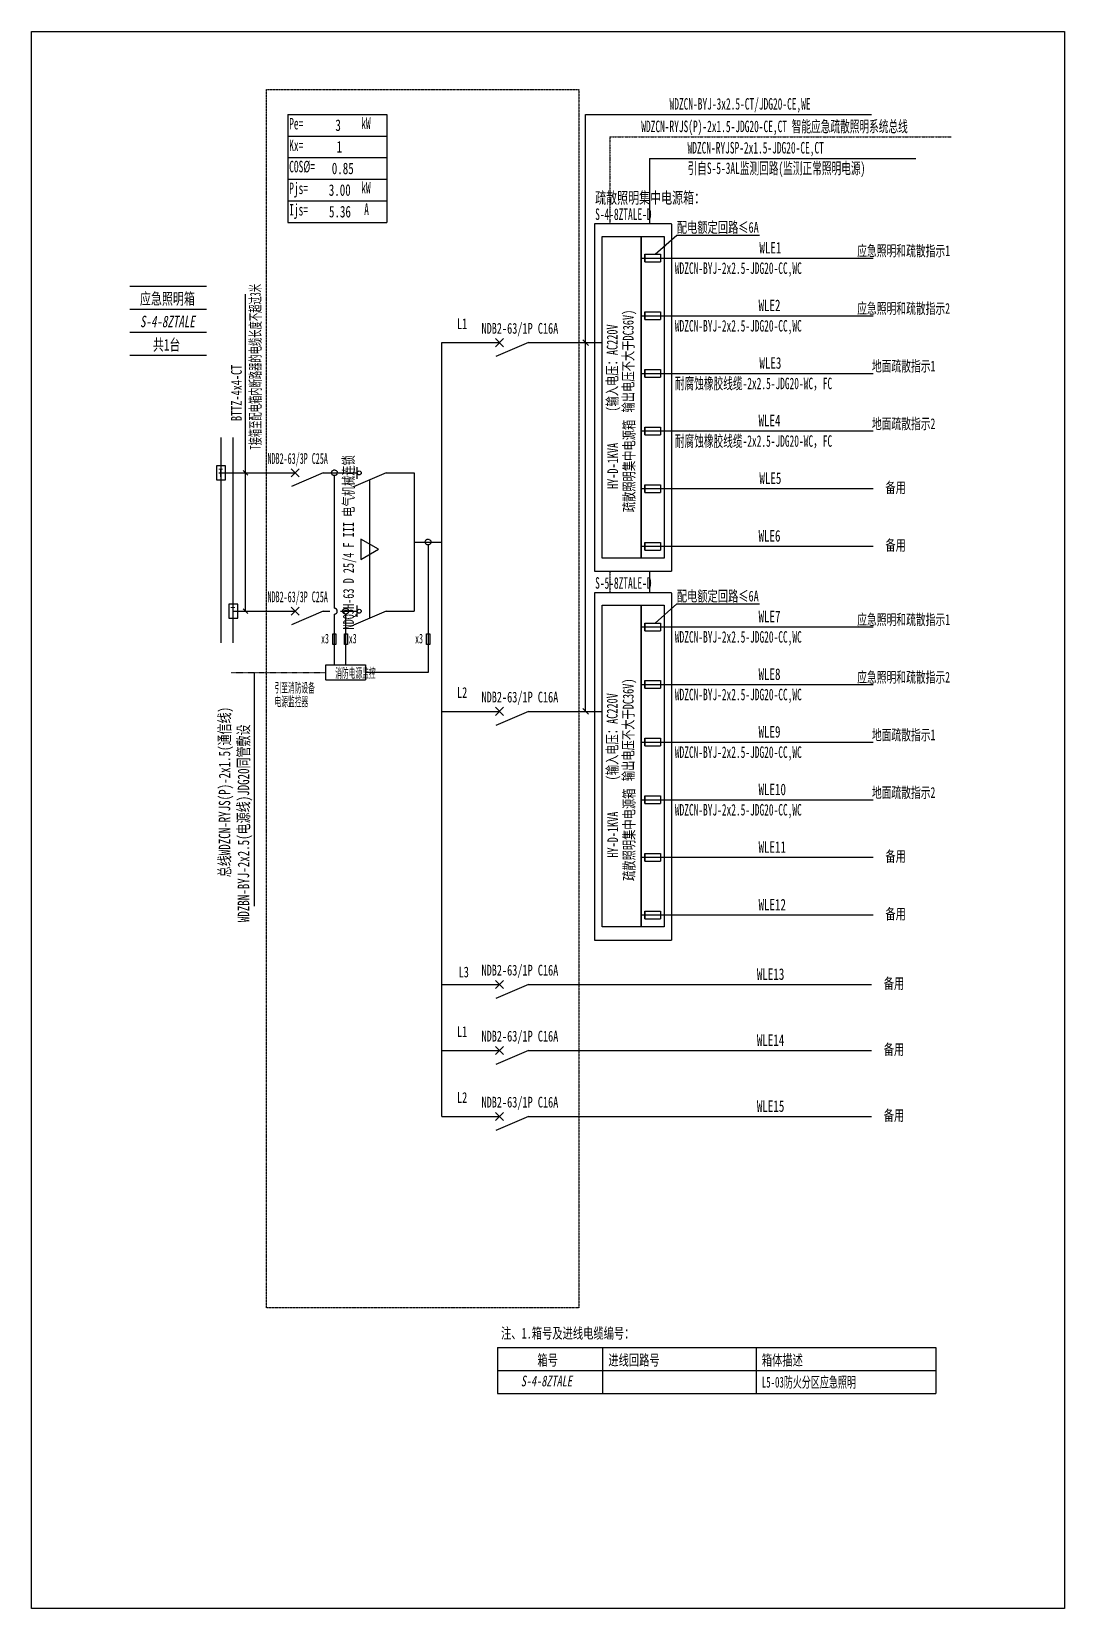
# Model space of a CAD drawing. Extents: x 257172 to 258988, y 310555 to 313324.
import ezdxf
from ezdxf.enums import TextEntityAlignment as Align

# ---------------------------------------------------------------- set-up
doc = ezdxf.new("R2010")
doc.units = 0
doc.header["$MEASUREMENT"] = 0
for name, pattern in [('_点划线L', [1.9, 1.5, -0.17, 0.06, -0.17]), ('_虚线S', [0.25, 0.125, -0.125]), ('DASH', [0.35, 0.25, -0.1]), ('DASHED', [0.75, 0.5, -0.25]), ('DIVIDE', [1.25, 0.5, -0.25, 0, -0.25, 0, -0.25])]:
    doc.linetypes.add(name, pattern=pattern)
for name, color, linetype in [('D_E_Eqpm(强电设备)', 100, 'Continuous'), ('D_E_Eqpm（强电设备）', 100, 'Continuous'), ('D_E_Text(强电文字)', 51, 'Continuous'), ('D_E_Text（强电文字）', 51, 'Continuous'), ('D_E_Wire(强电线缆)', 10, 'Continuous'), ('D_E_Wire（强电线缆）', 10, 'Continuous'), ('D_El_Wire（弱电线缆）', 10, 'Continuous'), ('D_T_TableDim（表格尺寸）', 255, 'Continuous'), ('DQ_Eqpm', 100, 'Continuous'), ('FL04GGFW_E72-配电箱系统图-塔楼部分$0$D_E_Eqpm（强电设备）', 100, 'Continuous'), ('FL09U293_E72-地下室配电箱系统图$0$D_E_Eqpm（强电设备）', 100, 'Continuous'), ('FL09U293_E72-地下室配电箱系统图$0$D_E_Text（强电文字）', 51, 'Continuous'), ('FL09U293_E72-地下室配电箱系统图$0$D_T_TableDim（表格尺寸）', 255, 'Continuous'), ('系统图', 220, 'Continuous')]:
    doc.layers.add(name, color=color, linetype=linetype)
doc.styles.add('FL09U293_E72-地下室配电箱系统图$0$FL04GGFW_E72-配电箱系统图-塔楼部分$0$电气', font='', dxfattribs={"width": 0.7})
doc.styles.add('FL09U293_E72-地下室配电箱系统图$0$FL04GGFW_E72-配电箱系统图-塔楼部分$0$电气箱', font='simhei.ttf', dxfattribs={"width": 0.8, "oblique": 10})
doc.styles.add('FL09U293_E72-地下室配电箱系统图$0$电气', font='', dxfattribs={"width": 0.7})
doc.styles.add('FL09U293_E72-地下室配电箱系统图$0$电气箱', font='simhei.ttf', dxfattribs={"width": 0.8, "oblique": 10})
doc.styles.add('HZ', font='', dxfattribs={"width": 0.7, "height": 400})
doc.styles.add('电气', font='', dxfattribs={"width": 0.7})
doc.styles.get('FL09U293_E72-地下室配电箱系统图$0$FL04GGFW_E72-配电箱系统图-塔楼部分$0$电气').set_extended_font_data('SimSun')
doc.styles.get('FL09U293_E72-地下室配电箱系统图$0$电气').set_extended_font_data('SimSun')
doc.styles.get('HZ').set_extended_font_data('SimSun')
doc.styles.get('电气').set_extended_font_data('SimSun')

msp = doc.modelspace()

# ---------------------------------------------------------------- linework, layer by layer
at = {"layer": 'D_E_Eqpm(强电设备)'}
for p, q in [((257987.4, 312771, 0), (258001.8, 312785.3, 0)), ((258001.8, 312771, 0), (257987.4, 312785.3, 0)), ((258045.2, 312778.2, 0), (257988.1, 312753.7, 0)), ((257628.1, 312542.2, 0), (257642.4, 312556.5, 0)), ((257642.4, 312542.2, 0), (257628.1, 312556.5, 0)), ((257744.5, 312539.2, 0), (257744.5, 312559.4, 0)), ((257744.5, 312296.3, 0), (257744.5, 312316.6, 0)), ((257628.1, 312299.3, 0), (257642.4, 312313.6, 0)), ((257642.4, 312299.3, 0), (257628.1, 312313.6, 0)), ((257987.4, 312123.4, 0), (258001.8, 312137.7, 0)), ((258001.8, 312123.4, 0), (257987.4, 312137.7, 0)), ((258045.2, 312130.5, 0), (257988.1, 312106, 0)), ((257987.4, 311643.8, 0), (258001.8, 311658.1, 0)), ((258001.8, 311643.8, 0), (257987.4, 311658.1, 0)), ((258045.2, 311650.9, 0), (257988.1, 311626.5, 0)), ((257987.4, 311527.9, 0), (258001.8, 311542.2, 0)), ((258001.8, 311527.9, 0), (257987.4, 311542.2, 0)), ((258045.2, 311535.1, 0), (257988.1, 311510.6, 0)), ((257987.4, 311412, 0), (258001.8, 311426.3, 0)), ((258001.8, 311412, 0), (257987.4, 311426.3, 0)), ((258045.2, 311419.2, 0), (257988.1, 311394.7, 0))]:
    msp.add_line(p, q, dxfattribs=at)
for centre in [(257748, 312549.3, 0), (257748, 312306.4, 0)]:
    msp.add_circle(centre, 3.44, dxfattribs=at)
at = {"layer": 'D_E_Eqpm（强电设备）'}
for p, q in [((258174.9, 312399.6, 0), (258174.9, 312964.4, 0)), ((258174.9, 312964.4, 0), (258243.4, 312964.4, 0)), ((258243.4, 312964.4, 0), (258243.4, 312399.6, 0)), ((257795.1, 312549.3, 0), (257738, 312524.8, 0)), ((257781.9, 312415.2, 0), (257750.7, 312433.2, 0)), ((257750.7, 312433.2, 0), (257750.7, 312397.1, 0)), ((257750.7, 312397.1, 0), (257781.9, 312415.2, 0)), ((258243.4, 312399.6, 0), (258174.9, 312399.6, 0)), ((258174.9, 311751.9, 0), (258174.9, 312316.8, 0)), ((258174.9, 312316.8, 0), (258243.4, 312316.8, 0)), ((258243.4, 312316.8, 0), (258243.4, 311751.9, 0)), ((257795.1, 312306.4, 0), (257738, 312282, 0)), ((258243.4, 311751.9, 0), (258174.9, 311751.9, 0))]:
    msp.add_line(p, q, dxfattribs=at)
at = {"layer": 'D_E_Eqpm（强电设备）', "linetype": 'DASH'}
msp.add_line((257766.6, 312294.2, 0), (257766.6, 312537.1, 0), dxfattribs=at)
at = {"layer": 'D_E_Text(强电文字)', "color": 51}
for p, q in [((257548, 312306.4, 0), (257548, 312863.1, 0)), ((257543.7, 312553.5, 0), (257552.2, 312545.1, 0)), ((257543.7, 312310.7, 0), (257552.2, 312302.2, 0)), ((257563.2, 312199, 0), (257563.2, 311788.6, 0))]:
    msp.add_line(p, q, dxfattribs=at)
at = {"layer": 'D_E_Text（强电文字）'}
for p, q in [((257622.4, 313179, 0), (257796.3, 313179, 0)), ((257622.4, 313179, 0), (257622.4, 312989.2, 0)), ((257796.3, 313179, 0), (257796.3, 312989.2, 0)), ((258145.9, 313179, 0), (258648.3, 313179, 0)), ((258145.9, 312130.5, 0), (258145.9, 313179, 0)), ((257622.4, 313141, 0), (257796.3, 313141, 0)), ((257622.4, 313103.1, 0), (257796.3, 313103.1, 0)), ((257622.4, 313065.1, 0), (257796.3, 313065.1, 0)), ((257622.4, 313027.2, 0), (257796.3, 313027.2, 0)), ((257622.4, 312989.2, 0), (257796.3, 312989.2, 0)), ((258268.2, 312933.4, 0), (258306.4, 312966.8, 0)), ((258306.4, 312966.8, 0), (258451.4, 312966.8, 0)), ((258140.7, 312783.3, 0), (258151, 312773, 0)), ((258268.2, 312285.7, 0), (258306.4, 312319.2, 0)), ((258306.4, 312319.2, 0), (258451.4, 312319.2, 0)), ((258140.7, 312135.7, 0), (258151, 312125.4, 0)), ((258140.7, 312135.7, 0), (258151, 312125.4, 0))]:
    msp.add_line(p, q, dxfattribs=at)
at = {"layer": 'D_E_Wire(强电线缆)'}
for p, q in [((257505.1, 312250.7, 0), (257505.1, 312611.7, 0)), ((257501.3, 312549.3, 0), (257635.3, 312549.3, 0)), ((257684.8, 312549.3, 0), (257744.5, 312549.3, 0)), ((257795.1, 312549.3, 0), (257844.5, 312549.3, 0)), ((257684.8, 312306.4, 0), (257696.2, 312306.4, 0)), ((257715, 312306.4, 0), (257744.5, 312306.4, 0)), ((257795.1, 312306.4, 0), (257844.5, 312306.4, 0))]:
    msp.add_line(p, q, dxfattribs=at)
at = {"layer": 'D_E_Wire(强电线缆)', "linetype": 'DASH'}
for p, q in [((257526.7, 312250.7, 0), (257526.7, 312611.7, 0)), ((257526.7, 312306.4, 0), (257635.3, 312306.4, 0))]:
    msp.add_line(p, q, dxfattribs=at)
at = {"layer": 'D_E_Wire（强电线缆）', "color": 10}
for p, q in [((258258.4, 313101.8, 0), (258258.4, 312986.5, 0)), ((258258.4, 313101.8, 0), (258726.2, 313101.8, 0)), ((258243.4, 312926.6, 0), (258651.2, 312926.6, 0)), ((258243.4, 312825.4, 0), (258651.2, 312825.4, 0)), ((258243.4, 312724.2, 0), (258651.2, 312724.2, 0)), ((258243.4, 312623, 0), (258651.2, 312623, 0)), ((258243.4, 312521.8, 0), (258651.2, 312521.8, 0)), ((258243.4, 312420.6, 0), (258651.2, 312420.6, 0)), ((258258.4, 312376.5, 0), (258258.4, 312338.9, 0)), ((258243.4, 312279, 0), (258651.2, 312279, 0)), ((258243.4, 312279, 0), (258651.2, 312279, 0)), ((258243.4, 312177.8, 0), (258651.2, 312177.8, 0)), ((258243.4, 312076.6, 0), (258651.2, 312076.6, 0)), ((258243.4, 311975.4, 0), (258651.2, 311975.4, 0)), ((258243.4, 311874.2, 0), (258651.2, 311874.2, 0)), ((258243.4, 311773, 0), (258651.2, 311773, 0))]:
    msp.add_line(p, q, dxfattribs=at)
at = {"layer": 'D_E_Wire（强电线缆）'}
for p, q in [((257893.4, 311419.2, 0), (257893.4, 312778.2, 0)), ((257893.4, 312778.2, 0), (257994.6, 312778.2, 0)), ((258045.2, 312778.2, 0), (258174.9, 312778.2, 0)), ((257844.5, 312549.3, 0), (257844.5, 312306.4, 0)), ((257844.5, 312427.9, 0), (257893.4, 312427.9, 0)), ((257869, 312422.8, 0), (257869, 312199, 0)), ((257724.1, 312301.4, 0), (257724.1, 312212.5, 0)), ((257701.8, 312266.7, 0), (257707.1, 312266.7, 0)), ((257701.8, 312248.1, 0), (257701.8, 312266.7, 0)), ((257707.1, 312266.7, 0), (257707.1, 312248.1, 0)), ((257721.8, 312266.7, 0), (257727.1, 312266.7, 0)), ((257721.8, 312248.1, 0), (257721.8, 312266.7, 0)), ((257727.1, 312266.7, 0), (257727.1, 312248.1, 0)), ((257866.5, 312266.7, 0), (257871.8, 312266.7, 0)), ((257866.5, 312248.1, 0), (257866.5, 312266.7, 0)), ((257871.8, 312266.7, 0), (257871.8, 312248.1, 0)), ((257707.1, 312248.1, 0), (257701.8, 312248.1, 0)), ((257727.1, 312248.1, 0), (257721.8, 312248.1, 0)), ((257871.8, 312248.1, 0), (257866.5, 312248.1, 0)), ((257893.4, 312130.5, 0), (257994.6, 312130.5, 0)), ((258045.2, 312130.5, 0), (258174.9, 312130.5, 0)), ((257893.4, 311650.9, 0), (257994.6, 311650.9, 0)), ((258045.2, 311650.9, 0), (258648.3, 311650.9, 0)), ((257893.4, 311535.1, 0), (257994.6, 311535.1, 0)), ((258045.2, 311535.1, 0), (258648.3, 311535.1, 0)), ((257893.4, 311419.2, 0), (257994.6, 311419.2, 0)), ((258045.2, 311419.2, 0), (258648.3, 311419.2, 0))]:
    msp.add_line(p, q, dxfattribs=at)
at = {"layer": 'D_E_Wire（强电线缆）', "linetype": '_点划线L'}
for p, q in [((257704.4, 312311.5, 0), (257704.4, 312544.6, 0)), ((257704.4, 312212.5, 0), (257704.4, 312301.4, 0)), ((257689.1, 312212.5, 0), (257759, 312212.5, 0)), ((257689.1, 312185.5, 0), (257689.1, 312212.5, 0)), ((257759, 312212.5, 0), (257759, 312185.5, 0)), ((257759, 312185.5, 0), (257689.1, 312185.5, 0)), ((257869, 312199, 0), (257759, 312199, 0))]:
    msp.add_line(p, q, dxfattribs=at)
at = {"layer": 'D_E_Wire（强电线缆）', "linetype": '_虚线S'}
msp.add_line((257522.9, 312199, 0), (257689.1, 312199, 0), dxfattribs=at)
at = {"layer": 'D_E_Wire（强电线缆）', "linetype": '_点划线L'}
for centre in [(257704.4, 312549.6, 0), (257869, 312427.9, 0), (257724.1, 312306.4, 0)]:
    msp.add_circle(centre, 5.06, dxfattribs=at)
at = {"layer": 'D_E_Wire（强电线缆）'}
msp.add_arc((257704.4, 312306.4, 0), 5.06, 270, 90, dxfattribs=at)
at = {"layer": 'D_El_Wire（弱电线缆）', "color": 200, "linetype": 'DIVIDE'}
for p, q in [((258188.4, 313139.4, 0), (258788.1, 313139.4, 0)), ((258188.4, 313139.4, 0), (258188.4, 312986.5, 0)), ((258188.4, 312376.5, 0), (258188.4, 312338.9, 0))]:
    msp.add_line(p, q, dxfattribs=at)
at = {"layer": 'D_T_TableDim（表格尺寸）', "linetype": 'DASHED'}
for p, q in [((257584.8, 311083.1, 0), (257584.8, 313222.5, 0)), ((257584.8, 313222.5, 0), (258134.2, 313222.5, 0)), ((258134.2, 313222.5, 0), (258134.2, 311083.1, 0)), ((258134.2, 311083.1, 0), (257584.8, 311083.1, 0))]:
    msp.add_line(p, q, dxfattribs=at)
at = {"layer": 'D_T_TableDim（表格尺寸）', "linetype": 'DASH'}
for p, q in [((258297.4, 312986.5, 0), (258161.4, 312986.5, 0)), ((258161.4, 312986.5, 0), (258161.4, 312376.5, 0)), ((258297.4, 312376.5, 0), (258297.4, 312986.5, 0)), ((258161.4, 312376.5, 0), (258297.4, 312376.5, 0)), ((258297.4, 312338.9, 0), (258161.4, 312338.9, 0)), ((258161.4, 312338.9, 0), (258161.4, 311728.8, 0)), ((258297.4, 311728.8, 0), (258297.4, 312338.9, 0)), ((258161.4, 311728.8, 0), (258297.4, 311728.8, 0))]:
    msp.add_line(p, q, dxfattribs=at)
at = {"layer": 'DQ_Eqpm'}
for p, q in [((257513.2, 312561.7, 0), (257497, 312561.7, 0)), ((257497, 312561.7, 0), (257497, 312537.4, 0)), ((257513.2, 312537.4, 0), (257513.2, 312561.7, 0)), ((257497, 312537.4, 0), (257513.2, 312537.4, 0)), ((257534.8, 312318.8, 0), (257518.6, 312318.8, 0)), ((257518.6, 312318.8, 0), (257518.6, 312294.5, 0)), ((257534.8, 312294.5, 0), (257534.8, 312318.8, 0)), ((257518.6, 312294.5, 0), (257534.8, 312294.5, 0))]:
    msp.add_line(p, q, dxfattribs=at)
at = {"layer": 'FL04GGFW_E72-配电箱系统图-塔楼部分$0$D_E_Eqpm（强电设备）'}
for p, q in [((258243.4, 312399.6, 0), (258243.4, 312964.4, 0)), ((258243.4, 312964.4, 0), (258283.9, 312964.4, 0)), ((258283.9, 312964.4, 0), (258283.9, 312399.6, 0)), ((258250.2, 312933.4, 0), (258277.2, 312933.4, 0)), ((258250.2, 312933.4, 0), (258250.2, 312933.4, 0)), ((258250.2, 312933.4, 0), (258250.2, 312919.9, 0)), ((258250.2, 312919.9, 0), (258250.2, 312933.4, 0)), ((258277.2, 312933.4, 0), (258277.2, 312919.9, 0)), ((258250.2, 312919.9, 0), (258277.2, 312919.9, 0)), ((258250.2, 312919.9, 0), (258250.2, 312919.9, 0)), ((258250.2, 312832.2, 0), (258277.2, 312832.2, 0)), ((258250.2, 312832.2, 0), (258250.2, 312832.2, 0)), ((258250.2, 312832.2, 0), (258250.2, 312818.7, 0)), ((258250.2, 312818.7, 0), (258250.2, 312832.2, 0)), ((258250.2, 312818.7, 0), (258277.2, 312818.7, 0)), ((258250.2, 312818.7, 0), (258250.2, 312818.7, 0)), ((258277.2, 312832.2, 0), (258277.2, 312818.7, 0)), ((258250.2, 312731, 0), (258277.2, 312731, 0)), ((258250.2, 312731, 0), (258250.2, 312731, 0)), ((258250.2, 312731, 0), (258250.2, 312717.5, 0)), ((258250.2, 312717.5, 0), (258250.2, 312731, 0)), ((258250.2, 312717.5, 0), (258277.2, 312717.5, 0)), ((258250.2, 312717.5, 0), (258250.2, 312717.5, 0)), ((258277.2, 312731, 0), (258277.2, 312717.5, 0)), ((258250.2, 312629.8, 0), (258277.2, 312629.8, 0)), ((258250.2, 312629.8, 0), (258250.2, 312629.8, 0)), ((258250.2, 312629.8, 0), (258250.2, 312616.3, 0)), ((258250.2, 312616.3, 0), (258250.2, 312629.8, 0)), ((258277.2, 312629.8, 0), (258277.2, 312616.3, 0)), ((258250.2, 312616.3, 0), (258277.2, 312616.3, 0)), ((258250.2, 312616.3, 0), (258250.2, 312616.3, 0)), ((258250.2, 312528.6, 0), (258277.2, 312528.6, 0)), ((258250.2, 312528.6, 0), (258250.2, 312528.6, 0)), ((258250.2, 312528.6, 0), (258250.2, 312515.1, 0)), ((258250.2, 312515.1, 0), (258250.2, 312528.6, 0)), ((258250.2, 312515.1, 0), (258277.2, 312515.1, 0)), ((258250.2, 312515.1, 0), (258250.2, 312515.1, 0)), ((258277.2, 312528.6, 0), (258277.2, 312515.1, 0)), ((258250.2, 312427.4, 0), (258277.2, 312427.4, 0)), ((258250.2, 312427.4, 0), (258250.2, 312427.4, 0)), ((258250.2, 312427.4, 0), (258250.2, 312413.9, 0)), ((258250.2, 312413.9, 0), (258250.2, 312427.4, 0)), ((258277.2, 312427.4, 0), (258277.2, 312413.9, 0)), ((258250.2, 312413.9, 0), (258277.2, 312413.9, 0)), ((258250.2, 312413.9, 0), (258250.2, 312413.9, 0)), ((258283.9, 312399.6, 0), (258243.4, 312399.6, 0)), ((258243.4, 311751.9, 0), (258243.4, 312316.8, 0)), ((258243.4, 312316.8, 0), (258283.9, 312316.8, 0)), ((258283.9, 312316.8, 0), (258283.9, 311751.9, 0)), ((258250.2, 312285.7, 0), (258277.2, 312285.7, 0)), ((258250.2, 312285.7, 0), (258250.2, 312285.7, 0)), ((258250.2, 312285.7, 0), (258250.2, 312272.2, 0)), ((258250.2, 312272.2, 0), (258250.2, 312285.7, 0)), ((258250.2, 312272.2, 0), (258277.2, 312272.2, 0)), ((258250.2, 312272.2, 0), (258250.2, 312272.2, 0)), ((258277.2, 312285.7, 0), (258277.2, 312272.2, 0)), ((258250.2, 312184.5, 0), (258277.2, 312184.5, 0)), ((258250.2, 312184.5, 0), (258250.2, 312184.5, 0)), ((258250.2, 312184.5, 0), (258250.2, 312171, 0)), ((258250.2, 312171, 0), (258250.2, 312184.5, 0)), ((258277.2, 312184.5, 0), (258277.2, 312171, 0)), ((258250.2, 312171, 0), (258277.2, 312171, 0)), ((258250.2, 312171, 0), (258250.2, 312171, 0)), ((258250.2, 312083.3, 0), (258277.2, 312083.3, 0)), ((258250.2, 312083.3, 0), (258250.2, 312083.3, 0)), ((258250.2, 312083.3, 0), (258250.2, 312069.8, 0)), ((258250.2, 312069.8, 0), (258250.2, 312083.3, 0)), ((258250.2, 312069.8, 0), (258277.2, 312069.8, 0)), ((258250.2, 312069.8, 0), (258250.2, 312069.8, 0)), ((258277.2, 312083.3, 0), (258277.2, 312069.8, 0)), ((258250.2, 311982.1, 0), (258277.2, 311982.1, 0)), ((258250.2, 311982.1, 0), (258250.2, 311982.1, 0)), ((258250.2, 311982.1, 0), (258250.2, 311968.6, 0)), ((258250.2, 311968.6, 0), (258250.2, 311982.1, 0)), ((258250.2, 311968.6, 0), (258277.2, 311968.6, 0)), ((258250.2, 311968.6, 0), (258250.2, 311968.6, 0)), ((258277.2, 311982.1, 0), (258277.2, 311968.6, 0)), ((258250.2, 311880.9, 0), (258277.2, 311880.9, 0)), ((258250.2, 311880.9, 0), (258250.2, 311880.9, 0)), ((258250.2, 311880.9, 0), (258250.2, 311867.4, 0)), ((258250.2, 311867.4, 0), (258250.2, 311880.9, 0)), ((258277.2, 311880.9, 0), (258277.2, 311867.4, 0)), ((258250.2, 311867.4, 0), (258277.2, 311867.4, 0)), ((258250.2, 311867.4, 0), (258250.2, 311867.4, 0)), ((258250.2, 311779.7, 0), (258277.2, 311779.7, 0)), ((258250.2, 311779.7, 0), (258250.2, 311779.7, 0)), ((258250.2, 311779.7, 0), (258250.2, 311766.2, 0)), ((258250.2, 311766.2, 0), (258250.2, 311779.7, 0)), ((258250.2, 311766.2, 0), (258277.2, 311766.2, 0)), ((258250.2, 311766.2, 0), (258250.2, 311766.2, 0)), ((258277.2, 311779.7, 0), (258277.2, 311766.2, 0)), ((258283.9, 311751.9, 0), (258243.4, 311751.9, 0))]:
    msp.add_line(p, q, dxfattribs=at)
at = {"layer": 'FL09U293_E72-地下室配电箱系统图$0$D_E_Eqpm（强电设备）'}
for p, q in [((257684.8, 312549.3, 0), (257628.8, 312525.3, 0)), ((257684.8, 312306.4, 0), (257628.8, 312282.4, 0))]:
    msp.add_line(p, q, dxfattribs=at)
at = {"layer": 'FL09U293_E72-地下室配电箱系统图$0$D_T_TableDim（表格尺寸）'}
for p, q in [((257344.8, 312877.4, 0), (257479.7, 312877.4, 0)), ((257344.8, 312836.9, 0), (257479.7, 312836.9, 0)), ((257344.8, 312796.4, 0), (257479.7, 312796.4, 0)), ((257344.8, 312755.9, 0), (257479.7, 312755.9, 0))]:
    msp.add_line(p, q, dxfattribs=at)
at = {"layer": 'FL09U293_E72-地下室配电箱系统图$0$D_T_TableDim（表格尺寸）', "ltscale": 3.5}
for p, q in [((257990.9, 311013.4, 0), (258761.6, 311013.4, 0)), ((257990.9, 311013.4, 0), (257990.9, 310932.5, 0)), ((258175.6, 311013.4, 0), (258175.6, 310932.5, 0)), ((258445.8, 311013.4, 0), (258445.8, 310932.5, 0)), ((258761.6, 311013.4, 0), (258761.6, 310932.5, 0)), ((257990.9, 310973, 0), (258761.6, 310973, 0)), ((257990.9, 310973, 0), (258761.6, 310973, 0)), ((257990.9, 310932.5, 0), (258761.6, 310932.5, 0))]:
    msp.add_line(p, q, dxfattribs=at)
at = {"layer": '系统图', "ltscale": 9973.992009}
msp.add_lwpolyline([(257172, 313324.5), (258987.5, 313324.5), (258987.5, 310555), (257172, 310555)], close=True, dxfattribs=at)

# ---------------------------------------------------------------- texts
at = {"layer": 'D_E_Text(强电文字)', "color": 51, "style": '电气', "width": 0.7}
for s, height, p in [('疏散照明集中电源箱：', 20.24, (258162.6, 313022.4, 0)), ('L1', 18.89, (257919.8, 312801.9, 0)), ('NDB2-63/1P C16A', 18.89, (257962.9, 312793.8, 0)), ('备用', 18.89, (258672.7, 312514.2, 0)), ('备用', 18.89, (258672.7, 312413, 0)), ('L2', 18.89, (257919.8, 312154.2, 0)), ('NDB2-63/1P C16A', 18.89, (257962.9, 312146.2, 0)), ('备用', 18.89, (258672.7, 311866.5, 0)), ('备用', 18.89, (258672.7, 311765.3, 0)), ('L3', 18.89, (257922.7, 311663.4, 0)), ('NDB2-63/1P C16A', 18.89, (257962.9, 311666.6, 0)), ('备用', 18.89, (258669.8, 311643.3, 0)), ('L1', 18.89, (257919.8, 311558.7, 0)), ('NDB2-63/1P C16A', 18.89, (257962.9, 311550.7, 0)), ('备用', 18.89, (258669.8, 311527.4, 0)), ('L2', 18.89, (257919.8, 311442.9, 0)), ('NDB2-63/1P C16A', 18.89, (257962.9, 311434.8, 0)), ('备用', 18.89, (258669.8, 311411.5, 0))]:
    msp.add_text(s, height=height, dxfattribs=at).set_placement(p)
at = {"layer": 'D_E_Text(强电文字)', "color": 51, "style": '电气', "width": 0.65}
for s, p in [('应急照明和疏散指示1', (258704.7, 312939.8, 0)), ('应急照明和疏散指示2', (258704.7, 312838.6, 0)), ('地面疏散指示1', (258704.7, 312737.4, 0)), ('地面疏散指示2', (258704.7, 312636.2, 0)), ('应急照明和疏散指示1', (258704.7, 312292.1, 0)), ('应急照明和疏散指示2', (258704.7, 312190.9, 0)), ('地面疏散指示1', (258704.7, 312089.7, 0)), ('地面疏散指示2', (258704.7, 311988.5, 0))]:
    msp.add_text(s, height=18.89, dxfattribs=at).set_placement(p, align=Align.MIDDLE)
at = {"layer": 'D_E_Text(强电文字)', "color": 51, "style": '电气'}
for s, width, p in [('T接箱至配电箱内断路器的电缆长度不超过3米', 0.55, (257574.8, 312590.6, 0)), ('BTTZ-4x4-CT', 0.7, (257541.6, 312640.4, 0))]:
    msp.add_text(s, height=18.89, rotation=90, dxfattribs=dict(at, width=width)).set_placement(p)
at = {"layer": 'D_E_Text(强电文字)', "style": 'FL09U293_E72-地下室配电箱系统图$0$FL04GGFW_E72-配电箱系统图-塔楼部分$0$电气', "width": 0.7}
for s, p in [('应急照明箱', (257410.9, 312855.7, 0)), ('共1台', (257409.5, 312774.8, 0))]:
    msp.add_text(s, height=20.24, dxfattribs=at).set_placement(p, align=Align.MIDDLE)
at = {"layer": 'D_E_Text(强电文字)', "style": 'FL09U293_E72-地下室配电箱系统图$0$FL04GGFW_E72-配电箱系统图-塔楼部分$0$电气箱', "oblique": 10, "width": 0.7}
msp.add_text('S-4-8ZTALE', height=20.24, dxfattribs=at).set_placement((257410.9, 312815.3, 0), align=Align.MIDDLE)
at = {"layer": 'D_E_Text（强电文字）', "style": '电气'}
for s, height, width, p in [('WDZCN-BYJ-3x2.5-CT/JDG20-CE,WE', 20.24, 0.6, (258293.4, 313187.3, 0)), ('3', 20.2, 0.7, (257706.1, 313149.9, 0)), ('1', 20.2, 0.7, (257708.2, 313111.9, 0)), (' 0.85', 20.24, 0.7, (257690.1, 313074, 0)), ('WLE1', 20.24, 0.7, (258451.3, 312934.7, 0)), ('WDZCN-BYJ-2x2.5-JDG20-CC,WC', 20.24, 0.6, (258302.7, 312898.8, 0)), ('WLE2', 20.24, 0.7, (258449.8, 312833.5, 0)), ('WDZCN-BYJ-2x2.5-JDG20-CC,WC', 20.24, 0.6, (258302.7, 312797.6, 0)), ('WLE3', 20.24, 0.7, (258451.3, 312732.3, 0)), ('耐腐蚀橡胶线缆-2x2.5-JDG20-WC，FC', 20.24, 0.6, (258302.7, 312696.4, 0)), ('WLE4', 20.24, 0.7, (258449.8, 312631.1, 0)), ('耐腐蚀橡胶线缆-2x2.5-JDG20-WC，FC', 20.24, 0.6, (258302.7, 312595.2, 0)), ('WLE5', 20.24, 0.7, (258451.3, 312529.9, 0)), ('WLE6', 20.24, 0.7, (258449.8, 312428.7, 0)), ('WLE7', 20.24, 0.7, (258449.8, 312287, 0)), ('WDZCN-BYJ-2x2.5-JDG20-CC,WC', 20.24, 0.6, (258302.7, 312251.2, 0)), ('WLE8', 20.24, 0.7, (258449.8, 312185.8, 0)), ('WDZCN-BYJ-2x2.5-JDG20-CC,WC', 20.24, 0.6, (258302.7, 312150, 0)), ('WLE9', 20.24, 0.7, (258449.8, 312084.6, 0)), ('WDZCN-BYJ-2x2.5-JDG20-CC,WC', 20.24, 0.6, (258302.7, 312048.8, 0)), ('WLE10', 20.24, 0.7, (258449.8, 311983.4, 0)), ('WDZCN-BYJ-2x2.5-JDG20-CC,WC', 20.24, 0.6, (258302.7, 311947.6, 0)), ('WLE11', 20.24, 0.7, (258449.8, 311882.2, 0)), ('WLE12', 20.24, 0.7, (258449.8, 311781, 0)), ('WLE13', 20.24, 0.7, (258446.9, 311659, 0)), ('WLE14', 20.24, 0.7, (258446.9, 311543.1, 0)), ('WLE15', 20.24, 0.7, (258446.9, 311427.2, 0))]:
    msp.add_text(s, height=height, dxfattribs=dict(at, width=width)).set_placement(p)
at = {"layer": 'D_E_Text（强电文字）', "linetype": 'Continuous', "style": '电气', "width": 0.6}
for s, height, p in [('Pe=', 20.24, (257624.9, 313152.6, 0)), ('kW', 20.24, (257751.5, 313153.3, 0)), ('Kx=', 20.24, (257624.9, 313114.6, 0)), ('COS%%C=', 20.24, (257624.9, 313077.2, 0)), ('Pjs=', 20.24, (257624.9, 313039, 0)), ('kW', 20.24, (257751.5, 313040.3, 0)), ('Ijs=', 20.24, (257624.9, 313001.5, 0)), ('A', 20.2, (257756.7, 313002.3, 0))]:
    msp.add_text(s, height=height, dxfattribs=at).set_placement(p)
at = {"layer": 'D_E_Text（强电文字）', "color": 51, "style": '电气', "width": 0.6}
for s, p in [('WDZCN-RYJS(P)-2x1.5-JDG20-CE,CT 智能应急疏散照明系统总线', (258243.7, 313147.8, 0)), ('WDZCN-RYJSP-2x1.5-JDG20-CE,CT', (258325, 313110.3, 0)), ('引自S-5-3AL监测回路(监测正常照明电源)', (258325, 313074.3, 0)), ('S-4-8ZTALE-D', (258162.6, 312993.6, 0)), ('S-5-8ZTALE-D', (258162.6, 312345.9, 0))]:
    msp.add_text(s, height=20.24, dxfattribs=at).set_placement(p)
at = {"layer": 'D_E_Text（强电文字）', "color": 6, "style": '电气', "width": 0.7}
for s, p in [('3.00', (257694.5, 313036, 0)), ('5.36', (257694.8, 312998.1, 0))]:
    msp.add_text(s, height=20.24, dxfattribs=at).set_placement(p)
at = {"layer": 'D_E_Text（强电文字）', "style": '电气'}
for s, width, p in [('配电额定回路≤6A', 0.7, (258378.1, 312981, 0)), ('NDB2-63/3P C25A', 0.55, (257639.8, 312573.1, 0)), ('配电额定回路≤6A', 0.7, (258378.1, 312333.4, 0)), ('NDB2-63/3P C25A', 0.55, (257639.8, 312330.2, 0))]:
    msp.add_text(s, height=18.89, dxfattribs=dict(at, width=width)).set_placement(p, align=Align.MIDDLE)
at = {"layer": 'D_E_Text（强电文字）', "color": 51, "style": '电气', "width": 0.7}
for s, p in [('输出电压不大于DC36V)', (258221.8, 312745.7, 0)), ('(输入电压：AC220V', (258193.6, 312733.6, 0)), ('疏散照明集中电源箱', (258221.8, 312561.5, 0)), ('HY-D-1KVA', (258193.6, 312561.6, 0)), ('输出电压不大于DC36V)', (258221.8, 312098.1, 0)), ('(输入电压：AC220V', (258193.6, 312085.9, 0)), ('疏散照明集中电源箱', (258221.8, 311913.8, 0)), ('HY-D-1KVA', (258193.6, 311914, 0))]:
    msp.add_text(s, height=18.89, rotation=90, dxfattribs=at).set_placement(p, align=Align.MIDDLE)
at = {"layer": 'D_E_Text（强电文字）', "style": '电气', "width": 0.7}
msp.add_text('NDQ3H-63 D 25/4 F III 电气机械连锁', height=18.89, rotation=90, dxfattribs=at).set_placement((257730, 312427.4, 0), align=Align.MIDDLE)
for s, p in [('总线WDZCN-RYJS(P)-2x1.5(通信线)', (257521.3, 311839.2, 0)), ('WDZBN-BYJ-2x2.5(电源线)JDG20同管敷设', (257554.6, 311760.3, 0))]:
    msp.add_text(s, height=20.24, rotation=90, dxfattribs=at).set_placement(p)
at = {"layer": 'D_E_Wire（强电线缆）', "color": 51, "linetype": 'Continuous', "style": 'HZ', "width": 0.5}
for s, p in [('x3', (257680.9, 312250, 0)), ('x3', (257729.6, 312250, 0)), ('x3', (257846.2, 312250, 0)), ('消防电源监控', (257705.8, 312189.5, 0)), ('引至消防设备', (257599.2, 312163.6, 0)), ('电源监控器', (257599.2, 312139.5, 0))]:
    msp.add_text(s, height=16.87, dxfattribs=at).set_placement(p)
at = {"layer": 'DQ_Eqpm', "color": 51, "style": '电气', "width": 0.8}
for p in [(257500.2, 312541.9, 0), (257521.8, 312299.1, 0)]:
    msp.add_text('T', height=14.8, dxfattribs=at).set_placement(p)
at = {"layer": 'FL09U293_E72-地下室配电箱系统图$0$D_E_Text（强电文字）', "style": 'FL09U293_E72-地下室配电箱系统图$0$电气'}
for s, width, p in [('注、1.箱号及进线电缆编号：', 0.7, (257997.2, 311029, 0)), ('箱号', 0.7, (258061.1, 310981.8, 0)), ('进线回路号', 0.7, (258185.8, 310981.8, 0)), ('箱体描述', 0.7, (258455.6, 310981.8, 0)), ('L5-03防火分区应急照明', 0.6, (258455.6, 310943, 0))]:
    msp.add_text(s, height=18.89, dxfattribs=dict(at, width=width)).set_placement(p)
at = {"layer": 'FL09U293_E72-地下室配电箱系统图$0$D_E_Text（强电文字）', "style": 'FL09U293_E72-地下室配电箱系统图$0$电气箱', "oblique": 10, "width": 0.7}
msp.add_text('S-4-8ZTALE', height=18.89, dxfattribs=at).set_placement((258077, 310954.5, 0), align=Align.MIDDLE)

doc.saveas('drawing.dxf')
